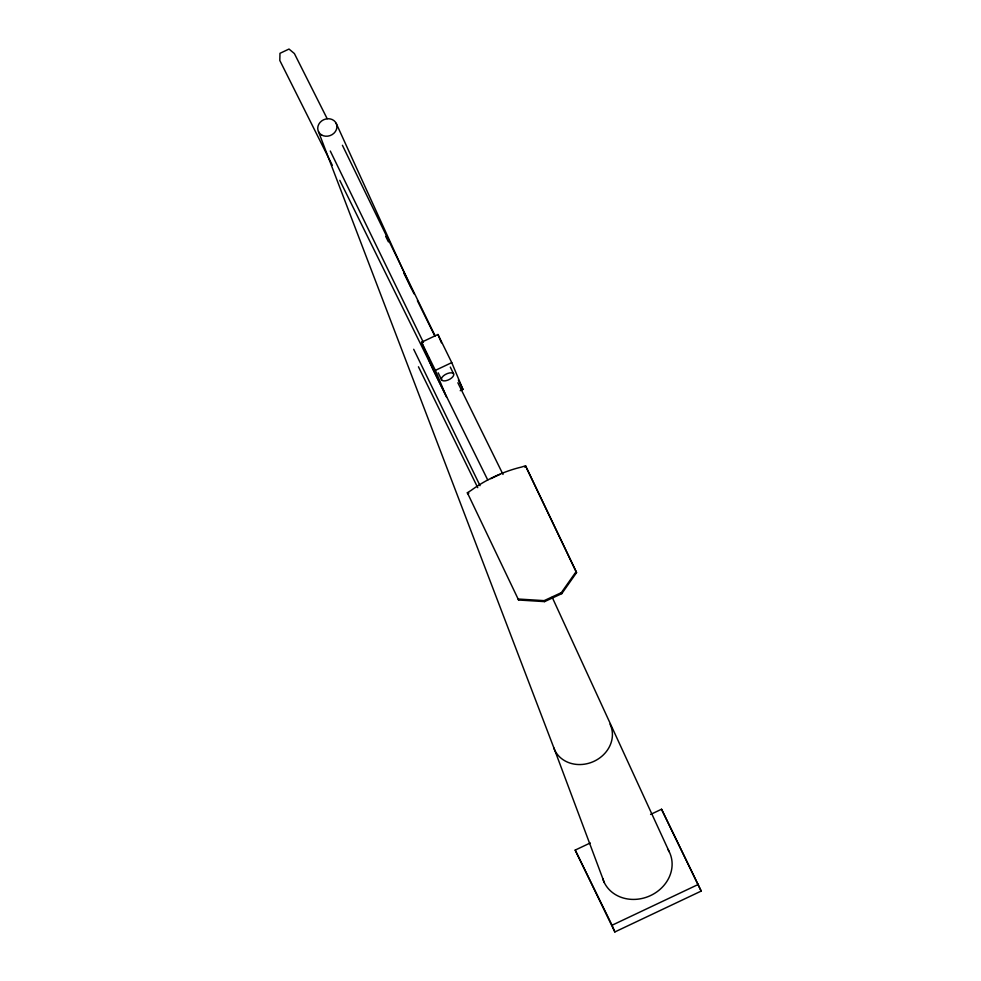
<?xml version="1.0" encoding="UTF-8"?>
<svg xmlns="http://www.w3.org/2000/svg" width="981" height="981" viewBox="0 0 981 981"><rect width="100%" height="100%" fill="white"/><g stroke="black" fill="none" stroke-linecap="round" stroke-linejoin="round"><path stroke-width="1.47" d="M576.141 571.616L576.558 572.61L561.757 593.664L544.565 601.623L518.593 600.016L518.176 599.023L544.148 600.63L561.34 592.659L576.141 571.616L525.546 465.803L521.414 467.091A71.711 34.629 -25.6 0 0 471.064 490.426L467.361 492.756L467.778 493.762L468.832 493.087M421.572 342.246L435.368 370.377L446.563 397.158L432.768 369.028L421.572 342.246L437.955 334.484L451.75 362.614L462.958 389.408L460.224 390.696M435.368 370.377L451.75 362.614M490.807 478.679L499.832 474.412M650.575 814.426L661.537 809.239L701.194 891.079L614.854 931.95L575.185 850.098L590.268 842.973M614.854 931.95L612.046 925.242L698.398 884.384M524.786 467.164L525.963 466.797L525.546 465.803M327.176 118.701L294.398 53.563L289.003 49.05L279.977 53.317L279.806 60.466L332.314 165.286M385.692 236.372L388.415 241.853M339.794 180.345L487.741 479.991M403.927 273.319L414.043 293.846M417.403 300.689L434.939 336.262M457.857 382.774L503.02 474.448M458.36 380.027L462.958 389.408M701.194 891.079L661.537 809.239M418.458 366.784L477.747 487.68M575.185 850.098L612.046 925.242M342.418 145.286L434.89 335.404M450.304 367.09L453.651 373.982A6.708 3.127 -25.9 0 1 445.632 380.775A6.708 3.127 -25.9 0 1 443.498 375.797A6.708 3.127 -25.9 0 1 453.651 373.982M330.29 151.025L423.436 342.516M438.188 372.829L441.536 379.721M413.7 349.285L480.04 485.669M526.625 468.17L576.558 572.61M467.361 492.756L518.593 600.016M552.193 597.282L669.275 851.864M336.176 123.299L411.149 287.801M561.34 592.659L561.757 593.664M437.955 334.484L441.425 342.774M544.148 600.63L544.565 601.623M318.506 131.662L554.78 750.269L604.308 882.618M429.788 361.094A9.074 4.378 -26.1 0 1 429.322 357.648M667.853 849.313A35.954 31.466 -22.7 0 1 649.876 895.874A35.954 31.466 -22.7 0 1 602.69 878.498M610.01 724.137A30.558 26.745 -22.7 0 1 592.757 761.869A30.558 26.745 -22.7 0 1 553.725 747.743M321.572 134.949A9.773 8.559 -22.7 0 0 336.875 127.702A9.773 8.559 -22.7 0 0 323.571 119.792A9.773 8.559 -22.7 0 0 321.572 134.949"/></g></svg>
